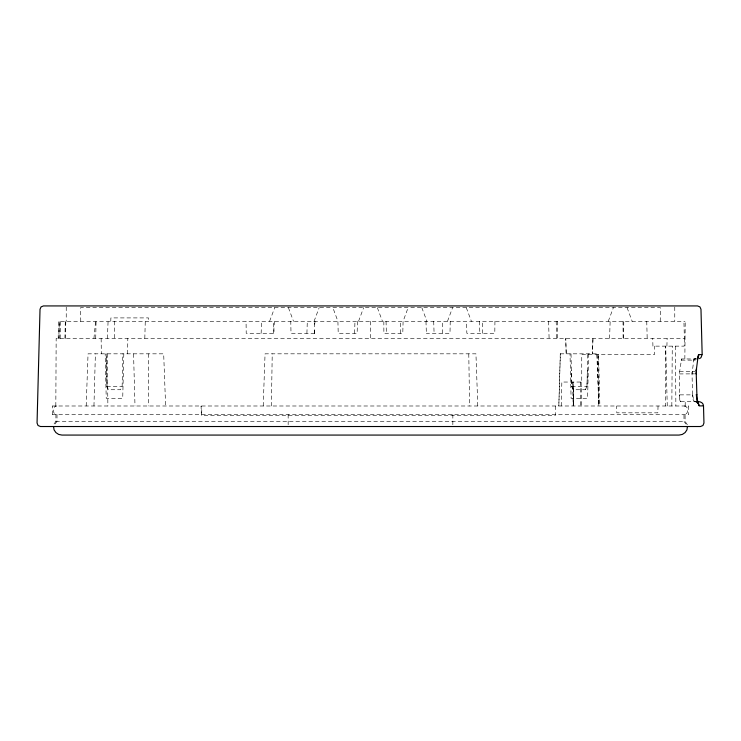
<?xml version="1.0" encoding="UTF-8"?>
<svg xmlns="http://www.w3.org/2000/svg" width="741" height="741" viewBox="0 0 741 741"><rect width="100%" height="100%" fill="white"/><g stroke="black" fill="none" stroke-linecap="round" stroke-linejoin="round"><path stroke-width="0.56" stroke-dasharray="3.71 2.78" d="M59.243 338.433L59.308 321.325L58.789 338.433M55.825 405.994L56.159 338.433L684.369 338.433L683.924 321.325M52.5 414.543L52.565 405.994M671.828 405.994L672.272 346.13M684.841 358.959L685.23 321.325M58.206 338.433L58.4 321.325L685.008 321.325M127.619 353.827L127.813 338.433M482.558 333.302L482.706 321.325M494.942 321.325L494.793 333.302L466.858 333.302L466.422 321.325M587.474 370.074L586.974 386.32L585.344 389.738L586.974 386.32L587.687 353.827M685.175 405.994L685.23 401.715M660.231 321.325L660.426 307.645L80.574 307.645L80.769 321.325M271.401 405.994L272.225 353.827M623.533 338.433L623.802 321.325M442.507 333.302L442.729 321.325M450.222 321.325L450 333.302L426.316 333.302M95.709 338.433L96.061 321.325M107.065 386.32L106.139 353.827L106.806 386.32L108.482 389.738L120.45 389.738L122.145 386.32L122.811 353.827M64.893 338.433L65.31 321.325M123.812 353.827L122.719 398.297L106.232 398.297L105.139 353.827M400.279 333.302L400.566 321.325M588.687 353.827L587.594 398.297L571.107 398.297L570.005 353.827M65.365 338.433L65.819 321.325M110.779 321.325L110.872 317.908L148.496 317.908L148.589 321.325M555.648 405.994L555.398 415.395L201.339 415.395L201.089 405.994L201.811 410.699L201.339 415.395M561.215 405.994L561.845 382.041L581.741 382.041L581.741 354.68L654.442 354.68L654.442 346.13M658.036 405.994L657.86 412.83L616.808 412.83L616.632 405.994M684.369 338.433L684.175 346.13L652.932 346.13L652.728 338.433M93.95 405.994L95.394 353.827M144.81 338.433L145.264 321.325M560.27 353.827L558.825 405.994L560.381 353.827M666.909 346.13L667.122 338.433M354.615 333.302L354.958 321.325M357.477 321.325L357.134 333.302L338.202 333.302L337.915 321.325L332.866 307.645M60.151 338.433L60.66 321.325M306.913 333.302L307.302 321.325M314.406 333.302L314.786 321.325M609.584 338.433L610.139 321.325M86.188 405.994L88.049 353.827L163.678 353.827L165.614 405.994M261.138 333.302L261.564 321.325M263.212 405.994L265.056 353.827L475.944 353.827L477.788 405.994M273.383 333.302L273.8 321.325M107.408 338.433L108.084 321.325M383.847 321.325L383.866 333.302L402.798 333.302L403.085 321.325L408.134 307.645M93.931 338.433L95.589 321.325M314.693 324.317L315.027 321.325M695.466 360.006A4.279 2.807 6.5 0 1 693.78 360.126L692.289 371.667A3.205 1.315 86.6 0 0 692.011 373.927L692.613 394.87L694.78 394.823M274.578 321.325L273.864 327.309L274.133 333.302L246.207 333.302L246.058 321.325M697.059 358.959L681.794 358.959A3.473 0.528 -89.8 0 0 681.396 360.07L679.645 371.667A3.39 0.63 -89.9 0 0 679.488 373.927L679.478 394.87L692.613 394.87M269.585 321.325L274.716 307.645M314.054 321.325L319.186 307.645M358.524 321.325L363.655 307.645M447.471 321.325L452.603 307.645M608.259 321.325L613.391 307.645M54.065 423.954L55.918 421.388L55.918 414.543M55.093 423.954L57.011 421.388L57.011 414.543C52.157 414.747 52.018 406.068 56.798 405.994M695.966 358.764L694.586 358.959A3.622 1.158 87.9 0 0 693.733 360.015M679.478 373.927L694.632 373.862M314.684 333.302L291 333.302L290.778 321.325M560.187 353.827L598.506 353.827L599.877 405.994M681.405 360.126L693.78 360.126M679.645 371.667L692.289 371.667A4.279 2.797 8.1 0 0 694.817 371.324M106.778 386.32L122.182 386.32M571.644 386.32L587.048 386.32M571.015 353.827L571.728 386.32L573.358 389.738L585.325 389.738M680.729 401.715L698.152 401.715M52.352 405.994L688.648 405.994M52.352 414.543L688.648 414.543M55.77 421.388L685.23 421.388M696.457 402.011L694.919 401.715A4.279 4.224 -90 0 1 695.679 401.789M684.202 405.994C688.982 406.068 688.843 414.747 683.989 414.543L683.989 421.388L685.907 423.954M687.361 424.806L685.082 421.388L685.082 414.543M573.358 389.738L571.682 386.32L571.218 370.074M627.071 307.645L632.203 321.325M466.284 307.645L471.415 321.325M421.814 307.645L426.946 321.325M377.345 307.645L382.476 321.325M288.397 307.645L293.529 321.325M314.499 330.301L314.629 333.302M596.866 354.68L598.821 405.994L598.311 353.827M597.126 354.68L599.015 405.994M556.158 321.325L556.778 338.433M479.436 321.325L479.862 333.302M548.562 321.325L549.109 338.433M433.698 321.325L434.087 333.302M425.973 321.325L426.371 333.302M386.042 321.325L386.385 333.302M133.556 353.827L135.001 405.994M667.27 405.994L665.696 346.13L665.696 405.994M646.745 321.325L647.18 338.433M581.12 382.041L581.741 405.994M557.288 321.325L557.649 338.433M468.775 353.827L469.599 405.994M107.241 353.827L107.89 405.994M101.137 338.433L101.332 353.827M688.435 405.994L688.5 414.543M675.486 346.13L675.866 405.994M623.024 321.325L623.116 338.433M580.323 382.041L580.416 405.994M148.608 353.827L148.682 405.994M674.764 307.033L674.764 321.325M452.844 414.543L452.844 425.427M370.5 321.325L370.5 338.433M288.156 414.543L288.156 425.427M114.475 321.325L114.475 338.433M66.236 307.033L66.236 321.325M679.516 394.87A6.901 1.158 88.6 0 0 680.729 401.65A6.901 1.325 90 0 1 679.349 394.888M681.405 360.163A3.473 0.509 -89.3 0 1 681.794 358.959M692.687 394.86A7.049 1.788 83.7 0 0 694.91 401.492A7.049 2.223 87.6 0 1 692.251 394.934M692.085 373.918A3.186 1.241 87.2 0 1 692.316 371.723M693.808 360.2A3.622 1.102 -90 0 1 694.586 358.968A4.279 4.233 -90 0 0 695.771 358.783M573.414 390.312L573.191 405.994L572.561 382.041L573.414 390.312L573.664 405.994L573.071 382.041L573.414 390.312M592.957 338.433L592.494 353.827L592.93 338.433M566.207 353.827L565.744 338.433L566.207 353.827"/><path stroke-width="1.11" d="M687.407 426.52L686.972 429.789L685.119 432.568L682.341 434.421L679.071 435.069L61.929 435.069L58.659 434.421L55.881 432.568L54.028 429.789L53.593 426.52M699.476 358.644L700.949 357.662L702.162 354.569L700.977 309.266L699.939 306.904L697.55 305.931L43.45 305.931L41.061 306.904L40.023 309.266L37.05 423.009L38.023 425.482L40.468 426.52L700.532 426.52L702.977 425.482L703.95 423.009L703.505 405.883C703.394 402.493 699.708 401.168 696.809 401.715M695.901 373.825L696.327 373.807A7.484 1.38 88.8 0 1 696.521 368.888M696.216 394.777L696.883 394.758L696.244 373.816A7.53 1.482 88.5 0 1 696.466 368.647M701.783 354.569L698.819 354.569A4.279 4.233 -90 0 1 697.624 357.662M703.014 405.883L699.143 405.883A4.279 4.224 -90 0 0 696.836 402.178M699.124 405.568A11.291 1.806 86.1 0 1 696.883 394.749M697.957 356.949A7.882 1.167 89.1 0 1 698.819 354.596M696.077 370.444A4.279 2.797 8.1 0 0 696.484 368.74L697.994 357.199A4.279 2.807 6.5 0 1 697.281 359.135M697.401 402.956A11.291 2.26 88.5 0 1 696.429 394.823"/></g></svg>
